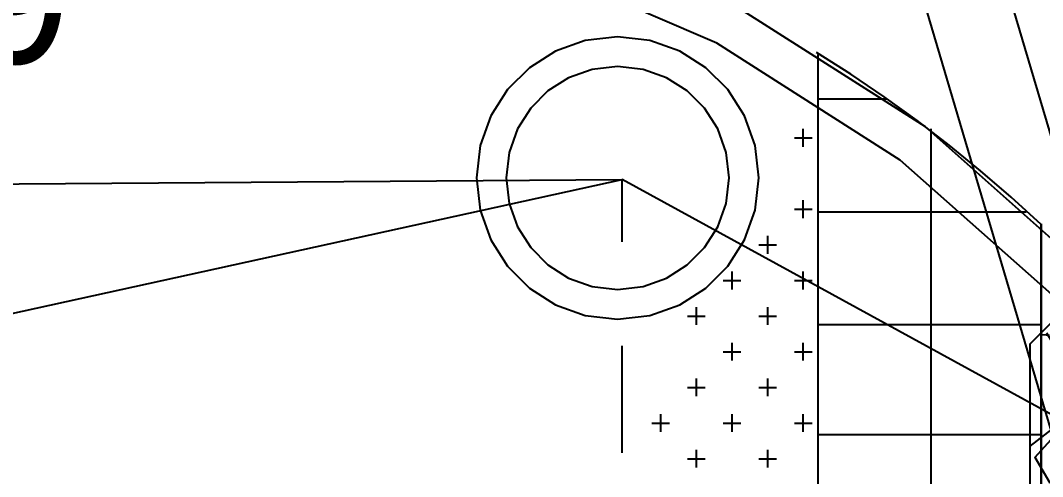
# Model space of a CAD drawing. Header units: metres. Extents: x 1 to 213, y 1 to 147.
# Drawn here: x 86.626 to 90.267, y 99.187 to 100.811 of the extents above; entities that cross this region are included whole.
import ezdxf

# ---------------------------------------------------------------- set-up
doc = ezdxf.new("R2010")
doc.units = ezdxf.units.M
for name, color, linetype in [('00-BASE-ARQUITECTURA', 8, 'Continuous'), ('00-BASE-TEXTO', 8, 'Continuous'), ('PJ-GRAVILLA', 42, 'Continuous'), ('PJ-LIMITE-JARDIN', 7, 'Continuous'), ('PJ-RIEGO-SECTORES', 5, 'Continuous')]:
    doc.layers.add(name, color=color, linetype=linetype)

msp = doc.modelspace()

# ---------------------------------------------------------------- hatches: boundary and pattern name
at = {"layer": 'PJ-GRAVILLA'}
h = msp.add_hatch(dxfattribs=at)
h.set_pattern_fill('GRAVEL', scale=0.03)
h.paths.add_polyline_path([(90.3111, 99.7479), (90.8843, 99.1746), (91.6781, 97.6312), (94.3239, 91.9868), (94.2798, 91.7222), (90.2229, 91.7663), (90.2229, 99.6597), (90.3111, 99.7479)])

# ---------------------------------------------------------------- linework, layer by layer
at = {"layer": '00-BASE-ARQUITECTURA'}
for points in [[(88.1344, 107.6854), (91.5423, 96.2024)], [(91.3666, 98.5613), (90.9585, 99.2741), (90.4484, 99.9007), (89.8497, 100.4325), (89.1759, 100.861), (88.4404, 101.1777), (87.6566, 101.3739), (86.838, 101.4412)], [(91.2325, 98.4984), (90.8364, 99.1902), (90.3414, 99.7982), (89.7605, 100.3143), (89.1067, 100.7301), (88.393, 101.0373), (87.6324, 101.2277), (86.838, 101.293)], [(89.2563, 100.2506), (89.243, 100.3658), (89.2052, 100.4716), (89.1458, 100.565), (89.068, 100.6428), (88.9746, 100.7022), (88.8688, 100.74), (88.7536, 100.7533), (88.6383, 100.74), (88.5325, 100.7022), (88.4391, 100.6428), (88.3613, 100.565), (88.3019, 100.4716), (88.2641, 100.3658), (88.2509, 100.2506), (88.2641, 100.1353), (88.3019, 100.0295), (88.3613, 99.9362), (88.4391, 99.8583), (88.5325, 99.799), (88.6383, 99.7611), (88.7536, 99.7479), (88.8688, 99.7611), (88.9746, 99.799), (89.068, 99.8583), (89.1458, 99.9362), (89.2052, 100.0295), (89.243, 100.1353), (89.2563, 100.2506)], [(71.0635, 92.1279), (71.0635, 93.6836), (72.2277, 93.6836), (72.2277, 93.3661), (73.4554, 93.3661), (73.4659, 92.3819), (72.2594, 92.3819), (72.2594, 91.7257), (78.4295, 91.7257), (78.4295, 92.5194), (78.4084, 92.5194), (78.3766, 92.5194), (78.3766, 93.4931), (79.8583, 93.4931), (79.8583, 91.7257), (83.8588, 91.7151), (83.8588, 93.6836), (89.4679, 93.6942), (89.4679, 100.6898)], [(90.2621, 100.085), (90.1555, 100.1822), (90.0463, 100.2763), (89.9344, 100.3672), (89.82, 100.4548), (89.7031, 100.539), (89.5837, 100.6199), (89.4621, 100.6974)], [(89.1504, 100.2506), (89.14, 100.3416), (89.1101, 100.4251), (89.0632, 100.4988), (89.0018, 100.5603), (88.9281, 100.6071), (88.8446, 100.637), (88.7536, 100.6474), (88.6626, 100.637), (88.579, 100.6071), (88.5053, 100.5603), (88.4439, 100.4988), (88.397, 100.4251), (88.3672, 100.3416), (88.3567, 100.2506), (88.3672, 100.1596), (88.397, 100.076), (88.4439, 100.0023), (88.5053, 99.9409), (88.579, 99.894), (88.6626, 99.8642), (88.7536, 99.8537), (88.8446, 99.8642), (88.9281, 99.894), (89.0018, 99.9409), (89.0632, 100.0023), (89.1101, 100.076), (89.14, 100.1596), (89.1504, 100.2506)], [(89.7114, 100.531), (89.4679, 100.531)], [(89.415, 100.3617), (89.415, 100.4252)], [(89.8701, 90.5298), (89.8701, 100.4252)], [(89.3833, 100.3934), (89.4468, 100.3934)], [(78.5248, 100.1712), (88.7694, 100.2453)], [(81.922, 98.7424), (88.7694, 100.2453)], [(88.7694, 100.023), (88.7694, 100.2453)], [(104.5809, 91.821), (104.3481, 91.7151), (88.7694, 100.2453)], [(89.415, 100.1077), (89.415, 100.1712)], [(89.3833, 100.1394), (89.4468, 100.1394)], [(90.2088, 100.1289), (89.4679, 100.1289)], [(90.2617, 100.0865), (90.2617, 91.7257), (94.3998, 91.7257), (94.9713, 90.5298), (68.2589, 90.5298), (68.2589, 90.7838), (67.0524, 90.7838), (67.063, 92.1279), (71.0635, 92.1279)], [(90.2617, 90.5298), (90.2617, 100.0865)], [(89.288, 99.9807), (89.288, 100.0442)], [(89.2563, 100.0124), (89.3198, 100.0124)], [(89.161, 99.8537), (89.161, 99.9172)], [(89.415, 99.8537), (89.415, 99.9172)], [(89.1293, 99.8854), (89.1928, 99.8854)], [(89.3833, 99.8854), (89.4468, 99.8854)], [(89.034, 99.7267), (89.034, 99.7902)], [(89.288, 99.7267), (89.288, 99.7902)], [(89.0023, 99.7584), (89.0658, 99.7584)], [(89.2563, 99.7584), (89.3198, 99.7584)], [(90.2617, 99.7267), (89.4679, 99.7267)], [(88.7694, 99.2716), (88.7694, 99.6526)], [(89.161, 99.5997), (89.161, 99.6632)], [(89.415, 99.5997), (89.415, 99.6632)], [(89.1293, 99.6314), (89.1928, 99.6314)], [(89.3833, 99.6314), (89.4468, 99.6314)], [(89.034, 99.4727), (89.034, 99.5362)], [(89.288, 99.4727), (89.288, 99.5362)], [(89.0023, 99.5044), (89.0658, 99.5044)], [(89.2563, 99.5044), (89.3198, 99.5044)], [(88.907, 99.3457), (88.907, 99.4092)], [(89.161, 99.3457), (89.161, 99.4092)], [(89.415, 99.3457), (89.415, 99.4092)], [(88.8753, 99.3774), (88.9388, 99.3774)], [(89.1293, 99.3774), (89.1928, 99.3774)], [(89.3833, 99.3774), (89.4468, 99.3774)], [(90.2617, 99.3351), (89.4679, 99.3351)], [(89.0023, 99.2504), (89.0658, 99.2504)], [(89.034, 99.2187), (89.034, 99.2822)], [(89.2563, 99.2504), (89.3198, 99.2504)], [(89.288, 99.2187), (89.288, 99.2822)]]:
    msp.add_lwpolyline(points, dxfattribs=at)
msp.add_lwpolyline([(90.9708, 99.1764), (89.1928, 105.1771), (88.6213, 105.0078), (90.3993, 99.007)], close=True, dxfattribs=at)
at = {"layer": 'PJ-LIMITE-JARDIN'}
msp.add_lwpolyline([(90.3111, 99.7479), (90.8843, 99.1746), (91.6781, 97.6312), (94.3239, 91.9868), (94.2798, 91.7222), (90.2229, 91.7663), (90.2229, 99.6597), (90.3111, 99.7479)], close=True, dxfattribs=at)
at = {"layer": 'PJ-RIEGO-SECTORES'}
msp.add_lwpolyline([(94.3239, 91.9868), (94.2798, 91.7222), (90.2229, 91.7663), (90.2229, 99.6597), (90.3111, 99.7479), (90.8843, 99.1746), (91.6781, 97.6312), (94.3239, 91.9868)], close=True, dxfattribs=at)

# ---------------------------------------------------------------- texts
at = {"layer": '00-BASE-TEXTO'}
msp.add_text('29', height=0.50296, dxfattribs=at).set_placement((86.0601, 100.658))

doc.saveas('drawing.dxf')
